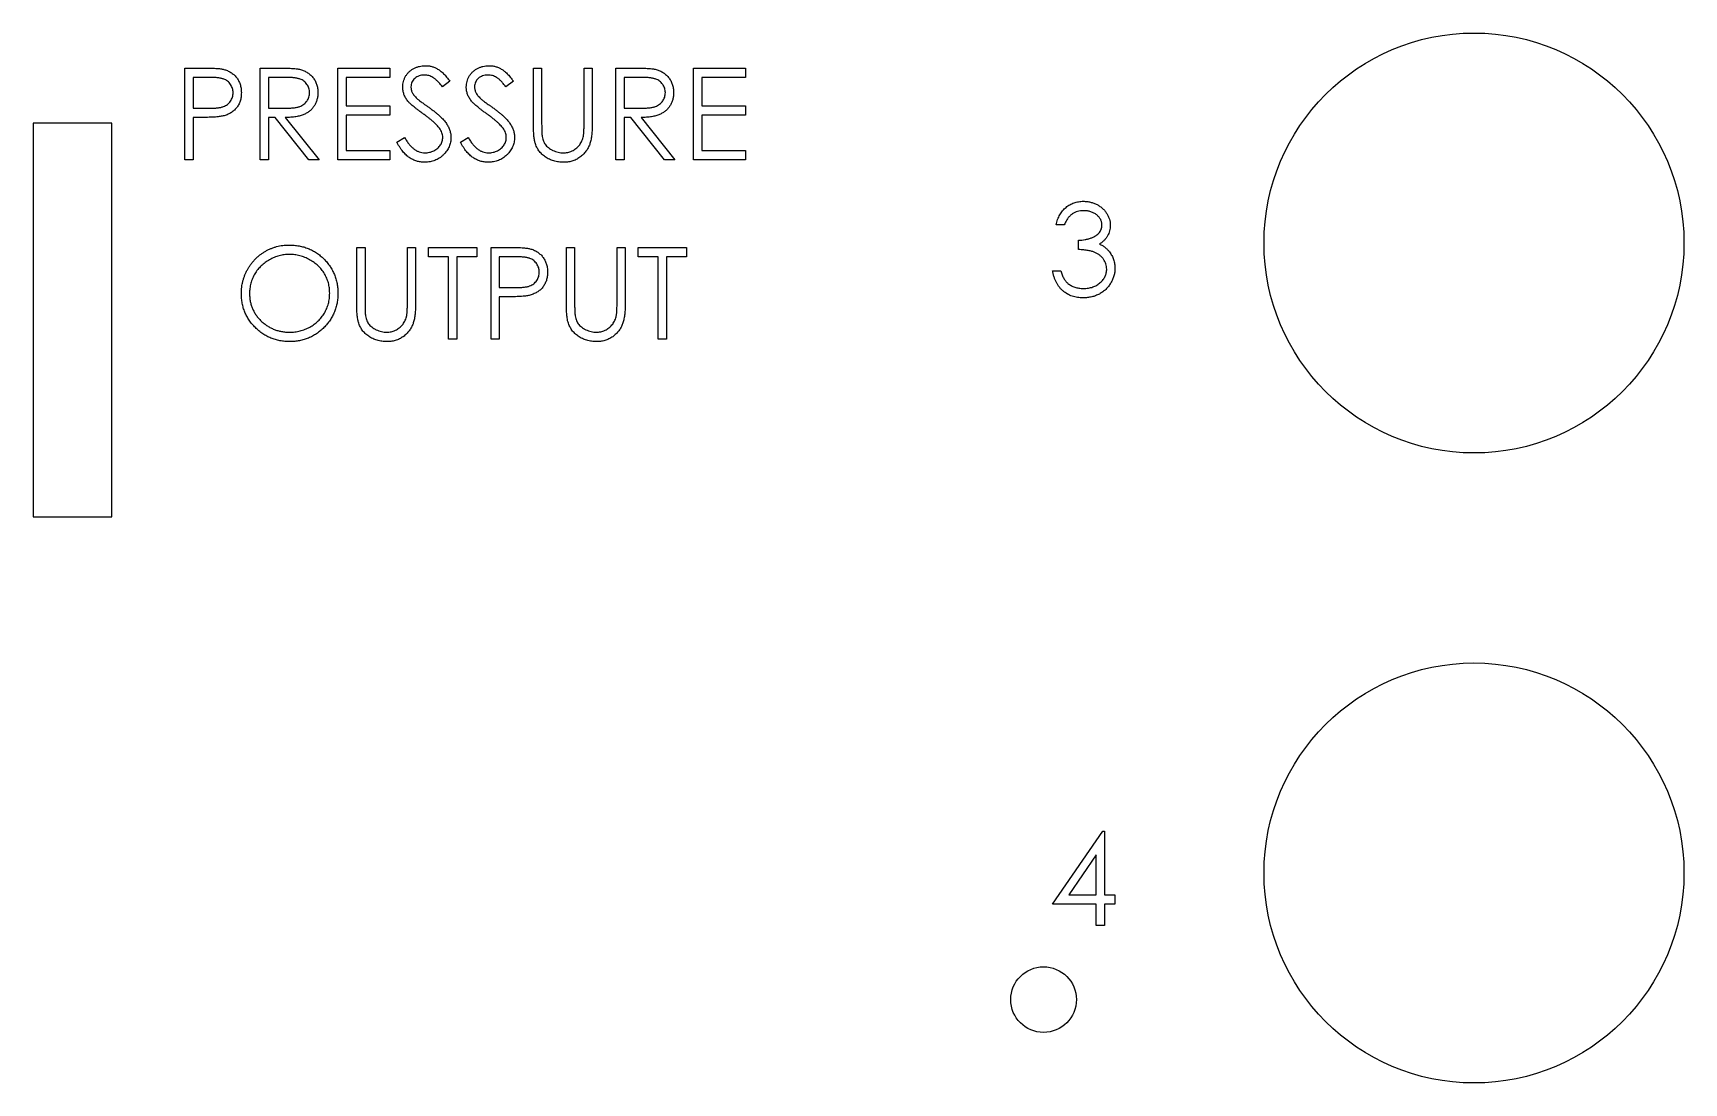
# Model space of a CAD drawing. Header units: millimetres. Extents: x 0 to 1497, y 0 to 497.
# Drawn here: x 480.5 to 543.4, y 309.3 to 349.3 of the extents above; entities that cross this region are included whole.
import ezdxf

# ---------------------------------------------------------------- set-up
doc = ezdxf.new("R2010")
doc.units = ezdxf.units.MM

msp = doc.modelspace()

# ---------------------------------------------------------------- linework, layer by layer
at = {"color": 7, "linetype": 'Continuous', "lineweight": 25}
for p, q in [((486.3, 347.953), (486.987, 347.953)), ((486.3, 344.453), (486.3, 347.953)), ((489.172, 347.953), (489.872, 347.953)), ((489.172, 344.453), (489.172, 347.953)), ((492.134, 344.453), (492.134, 347.953)), ((492.134, 347.953), (494.108, 347.953)), ((494.108, 347.953), (494.108, 347.594)), ((499.582, 347.953), (499.896, 347.953)), ((499.582, 345.84), (499.582, 347.953)), ((499.896, 347.953), (499.896, 345.856)), ((501.512, 345.856), (501.512, 347.953)), ((501.512, 347.953), (501.826, 347.953)), ((501.826, 347.953), (501.826, 345.84)), ((502.723, 347.953), (503.424, 347.953)), ((502.723, 344.453), (502.723, 347.953)), ((505.685, 344.453), (505.685, 347.953)), ((505.685, 347.953), (507.659, 347.953)), ((507.659, 347.953), (507.659, 347.594)), ((487.254, 347.594), (486.614, 347.594)), ((486.614, 347.594), (486.614, 346.428)), ((490.142, 347.594), (489.486, 347.594)), ((489.486, 347.594), (489.486, 346.428)), ((494.108, 347.594), (492.448, 347.594)), ((492.448, 347.594), (492.448, 346.517)), ((496.396, 347.451), (496.112, 347.235)), ((498.82, 347.451), (498.536, 347.235)), ((503.694, 347.594), (503.037, 347.594)), ((503.037, 347.594), (503.037, 346.428)), ((505.999, 347.594), (505.999, 346.517)), ((507.659, 347.594), (505.999, 347.594)), ((486.614, 346.428), (487.227, 346.42)), ((486.865, 346.069), (486.614, 346.069)), ((486.614, 346.069), (486.614, 344.453)), ((489.486, 346.428), (490.127, 346.423)), ((489.741, 346.069), (489.486, 346.069)), ((489.486, 346.069), (489.486, 344.453)), ((491.027, 344.453), (489.741, 346.069)), ((490.13, 346.069), (491.416, 344.453)), ((492.448, 346.517), (494.108, 346.517)), ((494.108, 346.159), (492.448, 346.159)), ((492.448, 346.159), (492.448, 344.812)), ((494.108, 346.517), (494.108, 346.159)), ((503.037, 346.428), (503.678, 346.423)), ((503.293, 346.069), (503.037, 346.069)), ((503.037, 346.069), (503.037, 344.453)), ((504.579, 344.453), (503.293, 346.069)), ((503.681, 346.069), (504.967, 344.453)), ((505.999, 346.517), (507.659, 346.517)), ((507.659, 346.159), (505.999, 346.159)), ((505.999, 346.159), (505.999, 344.812)), ((507.659, 346.517), (507.659, 346.159)), ((480.517, 345.857), (480.517, 330.857)), ((483.517, 345.857), (480.517, 345.857)), ((483.517, 330.857), (483.517, 345.857)), ((492.448, 344.812), (494.108, 344.812)), ((494.108, 344.812), (494.108, 344.453)), ((494.377, 345.129), (494.673, 345.306)), ((496.8, 345.129), (497.096, 345.306)), ((505.999, 344.812), (507.659, 344.812)), ((507.659, 344.812), (507.659, 344.453)), ((486.614, 344.453), (486.3, 344.453)), ((489.486, 344.453), (489.172, 344.453)), ((491.416, 344.453), (491.027, 344.453)), ((494.108, 344.453), (492.134, 344.453)), ((503.037, 344.453), (502.723, 344.453)), ((504.967, 344.453), (504.579, 344.453)), ((507.659, 344.453), (505.685, 344.453)), ((519.808, 341.979), (519.494, 341.979)), ((492.852, 341.12), (493.166, 341.12)), ((492.852, 339.006), (492.852, 341.12)), ((493.166, 341.12), (493.166, 339.023)), ((494.781, 339.023), (494.781, 341.12)), ((494.781, 341.12), (495.095, 341.12)), ((495.095, 341.12), (495.095, 339.006)), ((495.589, 341.12), (497.428, 341.12)), ((495.589, 340.761), (495.589, 341.12)), ((497.428, 341.12), (497.428, 340.761)), ((497.967, 341.12), (498.653, 341.12)), ((497.967, 337.62), (497.967, 341.12)), ((500.839, 341.12), (501.153, 341.12)), ((500.839, 339.006), (500.839, 341.12)), ((501.153, 341.12), (501.153, 339.023)), ((502.768, 339.023), (502.768, 341.12)), ((502.768, 341.12), (503.082, 341.12)), ((503.082, 341.12), (503.082, 339.006)), ((503.576, 340.761), (503.576, 341.12)), ((503.576, 341.12), (505.416, 341.12)), ((505.416, 341.12), (505.416, 340.761)), ((520.347, 341.037), (520.347, 341.396)), ((496.352, 340.761), (495.589, 340.761)), ((496.352, 337.62), (496.352, 340.761)), ((497.428, 340.761), (496.666, 340.761)), ((496.666, 340.761), (496.666, 337.62)), ((498.921, 340.761), (498.281, 340.761)), ((498.281, 340.761), (498.281, 339.594)), ((504.339, 340.761), (503.576, 340.761)), ((504.339, 337.62), (504.339, 340.761)), ((505.416, 340.761), (504.653, 340.761)), ((504.653, 340.761), (504.653, 337.62)), ((519.36, 340.229), (519.674, 340.229)), ((498.281, 339.594), (498.894, 339.587)), ((498.531, 339.235), (498.281, 339.235)), ((498.281, 339.235), (498.281, 337.62)), ((496.666, 337.62), (496.352, 337.62)), ((498.281, 337.62), (497.967, 337.62)), ((504.653, 337.62), (504.339, 337.62)), ((480.517, 330.857), (483.517, 330.857)), ((519.36, 316.094), (521.27, 318.876)), ((521.27, 318.876), (521.334, 318.876)), ((521.334, 318.876), (521.334, 316.453)), ((521.02, 317.973), (519.977, 316.453)), ((521.02, 316.453), (521.02, 317.973)), ((519.977, 316.453), (521.02, 316.453)), ((521.334, 316.453), (521.738, 316.453)), ((521.738, 316.453), (521.738, 316.094)), ((521.02, 316.094), (519.36, 316.094)), ((521.02, 315.287), (521.02, 316.094)), ((521.738, 316.094), (521.334, 316.094)), ((521.334, 316.094), (521.334, 315.287)), ((521.334, 315.287), (521.02, 315.287))]:
    msp.add_line(p, q, dxfattribs=at)
for centre, radius in [((535.417, 341.287), 8), ((535.417, 317.287), 8), ((519.017, 312.462), 1.25)]:
    msp.add_circle(centre, radius, dxfattribs=at)
for points, knots in [([(486.987, 347.953), (487.034, 347.953), (487.124, 347.953), (487.254, 347.95), (487.372, 347.946), (487.478, 347.941), (487.571, 347.934), (487.653, 347.925), (487.723, 347.915), (487.765, 347.905), (487.784, 347.901)], [0, 0, 0, 0, 0.176956, 0.339055, 0.486318, 0.618781, 0.735619, 0.838742, 0.926457, 1, 1, 1, 1]), ([(487.784, 347.901), (487.808, 347.894), (487.856, 347.881), (487.925, 347.855), (487.99, 347.824), (488.053, 347.788), (488.111, 347.747), (488.167, 347.702), (488.219, 347.651), (488.267, 347.596), (488.311, 347.536), (488.349, 347.473), (488.381, 347.405), (488.409, 347.335), (488.428, 347.26), (488.443, 347.181), (488.453, 347.099), (488.454, 347.043), (488.454, 347.015)], [0, 0, 0, 0, 0.062481, 0.12349, 0.183411, 0.243153, 0.302127, 0.36171, 0.421842, 0.482932, 0.544552, 0.605681, 0.66768, 0.729984, 0.794551, 0.860346, 0.928907, 1, 1, 1, 1]), ([(489.872, 347.953), (489.919, 347.953), (490.009, 347.953), (490.138, 347.951), (490.254, 347.946), (490.359, 347.942), (490.453, 347.935), (490.534, 347.928), (490.604, 347.918), (490.646, 347.91), (490.665, 347.906)], [0, 0, 0, 0, 0.176258, 0.338434, 0.484822, 0.617158, 0.734698, 0.837385, 0.926372, 1, 1, 1, 1]), ([(490.665, 347.906), (490.691, 347.899), (490.742, 347.887), (490.815, 347.86), (490.884, 347.83), (490.95, 347.794), (491.012, 347.752), (491.07, 347.706), (491.125, 347.655), (491.175, 347.598), (491.222, 347.538), (491.262, 347.473), (491.296, 347.405), (491.323, 347.334), (491.345, 347.26), (491.36, 347.182), (491.369, 347.101), (491.37, 347.045), (491.371, 347.017)], [0, 0, 0, 0, 0.064217, 0.127064, 0.188745, 0.249132, 0.309453, 0.369827, 0.43065, 0.492352, 0.554072, 0.61569, 0.676798, 0.738439, 0.801317, 0.865185, 0.931641, 1, 1, 1, 1]), ([(494.602, 347.226), (494.603, 347.263), (494.605, 347.337), (494.627, 347.444), (494.662, 347.546), (494.71, 347.642), (494.772, 347.73), (494.844, 347.811), (494.93, 347.879), (495.024, 347.938), (495.127, 347.984), (495.235, 348.019), (495.348, 348.039), (495.425, 348.042), (495.464, 348.043)], [0, 0, 0, 0, 0.083785, 0.16578, 0.24628, 0.327461, 0.408797, 0.489715, 0.571376, 0.655523, 0.741019, 0.826547, 0.911989, 1, 1, 1, 1]), ([(495.464, 348.043), (495.505, 348.042), (495.587, 348.039), (495.708, 348.014), (495.824, 347.974), (495.917, 347.927), (495.991, 347.881), (496.046, 347.839), (496.103, 347.791), (496.161, 347.736), (496.219, 347.674), (496.278, 347.606), (496.338, 347.531), (496.377, 347.478), (496.396, 347.451)], [0, 0, 0, 0, 0.107233, 0.213252, 0.31883, 0.426794, 0.483646, 0.543604, 0.608308, 0.677127, 0.750686, 0.828713, 0.91219, 1, 1, 1, 1]), ([(497.025, 347.226), (497.026, 347.263), (497.029, 347.337), (497.05, 347.444), (497.085, 347.546), (497.133, 347.642), (497.195, 347.73), (497.267, 347.811), (497.353, 347.879), (497.447, 347.938), (497.55, 347.984), (497.658, 348.019), (497.772, 348.039), (497.848, 348.042), (497.887, 348.043)], [0, 0, 0, 0, 0.083785, 0.16578, 0.24628, 0.327461, 0.408797, 0.489715, 0.571376, 0.655523, 0.741019, 0.826547, 0.911989, 1, 1, 1, 1]), ([(497.887, 348.043), (497.928, 348.042), (498.01, 348.039), (498.131, 348.014), (498.247, 347.974), (498.341, 347.927), (498.414, 347.881), (498.469, 347.839), (498.526, 347.791), (498.584, 347.736), (498.642, 347.674), (498.701, 347.606), (498.761, 347.531), (498.8, 347.478), (498.82, 347.451)], [0, 0, 0, 0, 0.107233, 0.213252, 0.31883, 0.426794, 0.483646, 0.543604, 0.608308, 0.677127, 0.750686, 0.828713, 0.91219, 1, 1, 1, 1]), ([(503.424, 347.953), (503.471, 347.953), (503.56, 347.953), (503.689, 347.951), (503.806, 347.946), (503.911, 347.942), (504.004, 347.935), (504.086, 347.928), (504.155, 347.918), (504.198, 347.91), (504.217, 347.906)], [0, 0, 0, 0, 0.176258, 0.338434, 0.484822, 0.617158, 0.734698, 0.837385, 0.926372, 1, 1, 1, 1]), ([(504.217, 347.906), (504.242, 347.899), (504.293, 347.887), (504.366, 347.86), (504.435, 347.83), (504.501, 347.794), (504.563, 347.752), (504.621, 347.706), (504.676, 347.655), (504.726, 347.598), (504.773, 347.538), (504.813, 347.473), (504.847, 347.405), (504.874, 347.334), (504.896, 347.26), (504.911, 347.182), (504.921, 347.101), (504.922, 347.045), (504.922, 347.017)], [0, 0, 0, 0, 0.064217, 0.127064, 0.188745, 0.249132, 0.309453, 0.369827, 0.43065, 0.492352, 0.554072, 0.61569, 0.676798, 0.738439, 0.801317, 0.865185, 0.931641, 1, 1, 1, 1]), ([(488.14, 347.013), (488.139, 347.041), (488.136, 347.097), (488.118, 347.179), (488.086, 347.257), (488.043, 347.33), (487.99, 347.397), (487.929, 347.454), (487.859, 347.5), (487.794, 347.53), (487.737, 347.548), (487.687, 347.561), (487.63, 347.571), (487.567, 347.58), (487.498, 347.587), (487.423, 347.591), (487.341, 347.594), (487.284, 347.594), (487.254, 347.594)], [0, 0, 0, 0, 0.070044, 0.139238, 0.208197, 0.279173, 0.349987, 0.418354, 0.48761, 0.557411, 0.59533, 0.637964, 0.685913, 0.738185, 0.796103, 0.858517, 0.926658, 1, 1, 1, 1]), ([(491.057, 347.018), (491.055, 347.046), (491.053, 347.102), (491.034, 347.184), (491.001, 347.261), (490.956, 347.333), (490.902, 347.398), (490.839, 347.454), (490.768, 347.501), (490.702, 347.53), (490.643, 347.548), (490.591, 347.561), (490.533, 347.571), (490.468, 347.58), (490.396, 347.587), (490.318, 347.591), (490.232, 347.594), (490.173, 347.594), (490.142, 347.594)], [0, 0, 0, 0, 0.068814, 0.136365, 0.204019, 0.273064, 0.342913, 0.410965, 0.479169, 0.549308, 0.587652, 0.630647, 0.678879, 0.731934, 0.791111, 0.855283, 0.925086, 1, 1, 1, 1]), ([(494.797, 346.693), (494.782, 346.714), (494.751, 346.755), (494.711, 346.818), (494.677, 346.883), (494.65, 346.949), (494.628, 347.016), (494.613, 347.085), (494.603, 347.155), (494.602, 347.203), (494.602, 347.226)], [0, 0, 0, 0, 0.133507, 0.262559, 0.388264, 0.512667, 0.633722, 0.755394, 0.877553, 1, 1, 1, 1]), ([(495.429, 347.684), (495.393, 347.683), (495.323, 347.681), (495.224, 347.655), (495.135, 347.615), (495.058, 347.559), (494.995, 347.492), (494.949, 347.415), (494.921, 347.33), (494.917, 347.271), (494.916, 347.241)], [0, 0, 0, 0, 0.143073, 0.275903, 0.402371, 0.528414, 0.650356, 0.765895, 0.880774, 1, 1, 1, 1]), ([(494.916, 347.241), (494.916, 347.222), (494.917, 347.185), (494.928, 347.129), (494.942, 347.074), (494.964, 347.019), (494.995, 346.964), (495.036, 346.907), (495.087, 346.848), (495.126, 346.809), (495.146, 346.789)], [0, 0, 0, 0, 0.107285, 0.214746, 0.322939, 0.434116, 0.553412, 0.686073, 0.834256, 1, 1, 1, 1]), ([(496.112, 347.235), (496.095, 347.258), (496.062, 347.3), (496.012, 347.36), (495.965, 347.414), (495.918, 347.461), (495.875, 347.504), (495.833, 347.541), (495.793, 347.571), (495.742, 347.604), (495.678, 347.637), (495.598, 347.664), (495.515, 347.681), (495.458, 347.683), (495.429, 347.684)], [0, 0, 0, 0, 0.0984694, 0.1896291, 0.2741841, 0.3521832, 0.4231989, 0.4885509, 0.5484733, 0.6014402, 0.7011981, 0.7995918, 0.8985451, 1, 1, 1, 1]), ([(497.22, 346.693), (497.205, 346.714), (497.174, 346.755), (497.134, 346.818), (497.1, 346.883), (497.073, 346.949), (497.051, 347.016), (497.036, 347.085), (497.026, 347.155), (497.025, 347.203), (497.025, 347.226)], [0, 0, 0, 0, 0.133507, 0.262559, 0.388264, 0.512667, 0.633722, 0.755394, 0.877553, 1, 1, 1, 1]), ([(497.852, 347.684), (497.816, 347.683), (497.746, 347.681), (497.647, 347.655), (497.558, 347.615), (497.481, 347.559), (497.418, 347.492), (497.372, 347.415), (497.344, 347.33), (497.34, 347.271), (497.339, 347.241)], [0, 0, 0, 0, 0.143073, 0.275903, 0.402371, 0.528414, 0.650356, 0.765895, 0.880774, 1, 1, 1, 1]), ([(497.339, 347.241), (497.339, 347.222), (497.34, 347.185), (497.351, 347.129), (497.365, 347.074), (497.387, 347.019), (497.418, 346.964), (497.459, 346.907), (497.51, 346.848), (497.549, 346.809), (497.569, 346.789)], [0, 0, 0, 0, 0.107285, 0.214746, 0.322939, 0.434116, 0.553412, 0.686073, 0.834256, 1, 1, 1, 1]), ([(498.536, 347.235), (498.518, 347.258), (498.485, 347.3), (498.435, 347.36), (498.388, 347.414), (498.341, 347.461), (498.298, 347.504), (498.256, 347.541), (498.216, 347.571), (498.165, 347.604), (498.101, 347.637), (498.021, 347.664), (497.938, 347.681), (497.881, 347.683), (497.852, 347.684)], [0, 0, 0, 0, 0.0984694, 0.1896291, 0.2741841, 0.3521832, 0.4231989, 0.4885509, 0.5484733, 0.6014402, 0.7011981, 0.7995918, 0.8985451, 1, 1, 1, 1]), ([(504.608, 347.018), (504.607, 347.046), (504.604, 347.102), (504.585, 347.184), (504.552, 347.261), (504.508, 347.333), (504.454, 347.398), (504.39, 347.454), (504.319, 347.501), (504.253, 347.53), (504.194, 347.548), (504.143, 347.561), (504.084, 347.571), (504.019, 347.58), (503.948, 347.587), (503.869, 347.591), (503.783, 347.594), (503.724, 347.594), (503.694, 347.594)], [0, 0, 0, 0, 0.068814, 0.136365, 0.204019, 0.273064, 0.342913, 0.410965, 0.479169, 0.549308, 0.587652, 0.630647, 0.678879, 0.731934, 0.791111, 0.855283, 0.925086, 1, 1, 1, 1]), ([(487.227, 346.42), (487.257, 346.42), (487.315, 346.42), (487.398, 346.424), (487.476, 346.429), (487.547, 346.435), (487.612, 346.445), (487.671, 346.454), (487.723, 346.468), (487.784, 346.487), (487.852, 346.519), (487.926, 346.565), (487.989, 346.624), (488.043, 346.691), (488.086, 346.765), (488.118, 346.844), (488.136, 346.927), (488.139, 346.984), (488.14, 347.013)], [0, 0, 0, 0, 0.072538, 0.140034, 0.202496, 0.260575, 0.313228, 0.361583, 0.404878, 0.444127, 0.5164, 0.586507, 0.655085, 0.724384, 0.793974, 0.861638, 0.930111, 1, 1, 1, 1]), ([(488.454, 347.015), (488.454, 346.986), (488.453, 346.93), (488.443, 346.847), (488.43, 346.768), (488.409, 346.694), (488.382, 346.623), (488.351, 346.555), (488.313, 346.492), (488.269, 346.433), (488.221, 346.379), (488.167, 346.328), (488.11, 346.282), (488.048, 346.241), (487.981, 346.206), (487.91, 346.174), (487.834, 346.147), (487.782, 346.133), (487.756, 346.126)], [0, 0, 0, 0, 0.070119, 0.137192, 0.202016, 0.264631, 0.326117, 0.38601, 0.445812, 0.505298, 0.564633, 0.624283, 0.683902, 0.743953, 0.805388, 0.868388, 0.933084, 1, 1, 1, 1]), ([(490.127, 346.423), (490.157, 346.423), (490.215, 346.423), (490.299, 346.427), (490.377, 346.431), (490.449, 346.438), (490.515, 346.447), (490.575, 346.458), (490.629, 346.472), (490.692, 346.492), (490.762, 346.524), (490.838, 346.57), (490.903, 346.629), (490.958, 346.696), (491.002, 346.769), (491.033, 346.849), (491.053, 346.932), (491.056, 346.989), (491.057, 347.018)], [0, 0, 0, 0, 0.071668, 0.138913, 0.201185, 0.259124, 0.312255, 0.360682, 0.405086, 0.445102, 0.518778, 0.589462, 0.658462, 0.727283, 0.796322, 0.863175, 0.930949, 1, 1, 1, 1]), ([(491.371, 347.017), (491.369, 346.971), (491.366, 346.88), (491.34, 346.748), (491.296, 346.625), (491.236, 346.51), (491.159, 346.407), (491.066, 346.317), (490.959, 346.241), (490.858, 346.189), (490.769, 346.155), (490.696, 346.132), (490.617, 346.113), (490.531, 346.097), (490.439, 346.085), (490.342, 346.076), (490.238, 346.07), (490.166, 346.069), (490.13, 346.069)], [0, 0, 0, 0, 0.07878, 0.153721, 0.226714, 0.299191, 0.37119, 0.443006, 0.516689, 0.593217, 0.633873, 0.676989, 0.7229, 0.771959, 0.824211, 0.879379, 0.937948, 1, 1, 1, 1]), ([(495.371, 346.217), (495.334, 346.244), (495.263, 346.294), (495.165, 346.368), (495.077, 346.436), (495, 346.499), (494.933, 346.555), (494.877, 346.605), (494.833, 346.651), (494.808, 346.68), (494.797, 346.693)], [0, 0, 0, 0, 0.1815353, 0.3470817, 0.4955678, 0.6283573, 0.7455197, 0.8458308, 0.9307818, 1, 1, 1, 1]), ([(495.146, 346.789), (495.154, 346.782), (495.172, 346.766), (495.205, 346.739), (495.249, 346.706), (495.303, 346.666), (495.367, 346.619), (495.441, 346.566), (495.525, 346.505), (495.585, 346.463), (495.617, 346.44)], [0, 0, 0, 0, 0.052594, 0.124952, 0.218094, 0.333502, 0.468789, 0.624938, 0.801683, 1, 1, 1, 1]), ([(497.794, 346.217), (497.757, 346.244), (497.687, 346.294), (497.588, 346.368), (497.5, 346.436), (497.423, 346.499), (497.356, 346.555), (497.3, 346.605), (497.256, 346.651), (497.231, 346.68), (497.22, 346.693)], [0, 0, 0, 0, 0.1815353, 0.3470817, 0.4955678, 0.6283573, 0.7455197, 0.8458308, 0.9307818, 1, 1, 1, 1]), ([(497.569, 346.789), (497.577, 346.782), (497.595, 346.766), (497.629, 346.739), (497.672, 346.706), (497.726, 346.666), (497.79, 346.619), (497.864, 346.566), (497.949, 346.505), (498.008, 346.463), (498.04, 346.44)], [0, 0, 0, 0, 0.052594, 0.124952, 0.218094, 0.333502, 0.468789, 0.624938, 0.801683, 1, 1, 1, 1]), ([(503.678, 346.423), (503.708, 346.423), (503.766, 346.423), (503.85, 346.427), (503.928, 346.431), (504, 346.438), (504.066, 346.447), (504.126, 346.458), (504.18, 346.472), (504.243, 346.492), (504.313, 346.524), (504.39, 346.57), (504.455, 346.629), (504.509, 346.696), (504.554, 346.769), (504.585, 346.849), (504.604, 346.932), (504.607, 346.989), (504.608, 347.018)], [0, 0, 0, 0, 0.071668, 0.138913, 0.201185, 0.259124, 0.312255, 0.360682, 0.405086, 0.445102, 0.518778, 0.589462, 0.658462, 0.727283, 0.796322, 0.863175, 0.930949, 1, 1, 1, 1]), ([(504.922, 347.017), (504.921, 346.971), (504.918, 346.88), (504.891, 346.748), (504.847, 346.625), (504.787, 346.51), (504.71, 346.407), (504.618, 346.317), (504.51, 346.241), (504.409, 346.189), (504.321, 346.155), (504.248, 346.132), (504.168, 346.113), (504.082, 346.097), (503.991, 346.085), (503.893, 346.076), (503.789, 346.07), (503.718, 346.069), (503.681, 346.069)], [0, 0, 0, 0, 0.07878, 0.153721, 0.226714, 0.299191, 0.37119, 0.443006, 0.516689, 0.593217, 0.633873, 0.676989, 0.7229, 0.771959, 0.824211, 0.879379, 0.937948, 1, 1, 1, 1]), ([(487.756, 346.126), (487.734, 346.122), (487.686, 346.111), (487.607, 346.1), (487.515, 346.09), (487.41, 346.083), (487.292, 346.077), (487.161, 346.072), (487.017, 346.069), (486.917, 346.069), (486.865, 346.069)], [0, 0, 0, 0, 0.075173, 0.164746, 0.268017, 0.385912, 0.517789, 0.663691, 0.824413, 1, 1, 1, 1]), ([(496.002, 345.659), (495.986, 345.679), (495.953, 345.721), (495.897, 345.784), (495.83, 345.849), (495.756, 345.918), (495.672, 345.988), (495.58, 346.063), (495.479, 346.14), (495.407, 346.191), (495.371, 346.217)], [0, 0, 0, 0, 0.090279, 0.18953, 0.299198, 0.418926, 0.548376, 0.688136, 0.839084, 1, 1, 1, 1]), ([(495.617, 346.44), (495.655, 346.413), (495.728, 346.359), (495.833, 346.279), (495.928, 346.2), (496.013, 346.124), (496.09, 346.05), (496.158, 345.979), (496.216, 345.91), (496.28, 345.821), (496.344, 345.712), (496.4, 345.579), (496.434, 345.445), (496.439, 345.355), (496.441, 345.311)], [0, 0, 0, 0, 0.096972, 0.187773, 0.272396, 0.351321, 0.424335, 0.491909, 0.554233, 0.611268, 0.716348, 0.81454, 0.908495, 1, 1, 1, 1]), ([(498.425, 345.659), (498.409, 345.679), (498.376, 345.721), (498.32, 345.784), (498.253, 345.849), (498.179, 345.918), (498.095, 345.988), (498.004, 346.063), (497.902, 346.14), (497.831, 346.191), (497.794, 346.217)], [0, 0, 0, 0, 0.090279, 0.18953, 0.299198, 0.418926, 0.548376, 0.688136, 0.839084, 1, 1, 1, 1]), ([(498.04, 346.44), (498.078, 346.413), (498.151, 346.359), (498.256, 346.279), (498.351, 346.2), (498.436, 346.124), (498.513, 346.05), (498.581, 345.979), (498.639, 345.91), (498.703, 345.821), (498.767, 345.712), (498.823, 345.579), (498.858, 345.445), (498.862, 345.355), (498.864, 345.311)], [0, 0, 0, 0, 0.096972, 0.187773, 0.272396, 0.351321, 0.424335, 0.491909, 0.554233, 0.611268, 0.716348, 0.81454, 0.908495, 1, 1, 1, 1]), ([(496.127, 345.316), (496.126, 345.345), (496.123, 345.404), (496.097, 345.492), (496.058, 345.578), (496.021, 345.632), (496.002, 345.659)], [0, 0, 0, 0, 0.234723, 0.477158, 0.728556, 1, 1, 1, 1]), ([(498.55, 345.316), (498.549, 345.345), (498.546, 345.404), (498.52, 345.492), (498.481, 345.578), (498.444, 345.632), (498.425, 345.659)], [0, 0, 0, 0, 0.234723, 0.477158, 0.728556, 1, 1, 1, 1]), ([(499.645, 345.102), (499.64, 345.121), (499.628, 345.161), (499.616, 345.228), (499.606, 345.305), (499.597, 345.392), (499.591, 345.489), (499.586, 345.597), (499.582, 345.715), (499.582, 345.797), (499.582, 345.84)], [0, 0, 0, 0, 0.07813, 0.169465, 0.274335, 0.39211, 0.523687, 0.668365, 0.827132, 1, 1, 1, 1]), ([(499.896, 345.856), (499.896, 345.827), (499.896, 345.77), (499.897, 345.69), (499.899, 345.619), (499.9, 345.556), (499.902, 345.502), (499.904, 345.457), (499.906, 345.421), (499.909, 345.4), (499.91, 345.391)], [0, 0, 0, 0, 0.1910786, 0.3626046, 0.5160988, 0.650038, 0.7659767, 0.862374, 0.9408421, 1, 1, 1, 1]), ([(499.91, 345.391), (499.916, 345.358), (499.926, 345.294), (499.951, 345.203), (499.987, 345.121), (500.03, 345.046), (500.086, 344.979), (500.153, 344.917), (500.234, 344.863), (500.324, 344.814), (500.421, 344.774), (500.521, 344.744), (500.621, 344.726), (500.688, 344.724), (500.721, 344.723)], [0, 0, 0, 0, 0.086315, 0.167766, 0.244433, 0.318135, 0.391884, 0.470068, 0.553904, 0.644339, 0.736875, 0.826168, 0.913679, 1, 1, 1, 1]), ([(501.826, 345.84), (501.826, 345.801), (501.825, 345.727), (501.821, 345.618), (501.814, 345.515), (501.804, 345.417), (501.791, 345.325), (501.777, 345.238), (501.759, 345.157), (501.738, 345.082), (501.714, 345.009), (501.682, 344.941), (501.647, 344.874), (501.605, 344.81), (501.557, 344.748), (501.504, 344.688), (501.446, 344.631), (501.383, 344.577), (501.315, 344.527), (501.243, 344.483), (501.167, 344.446), (501.088, 344.416), (501.006, 344.393), (500.92, 344.376), (500.83, 344.366), (500.769, 344.364), (500.738, 344.364)], [0, 0, 0, 0, 0.054858, 0.1070588, 0.1569784, 0.2039923, 0.2484915, 0.2904833, 0.330489, 0.3678859, 0.4038581, 0.4400093, 0.476295, 0.5127923, 0.5504848, 0.5883811, 0.6276453, 0.6679795, 0.7084328, 0.7486023, 0.7890878, 0.8294612, 0.870371, 0.9122142, 0.9555466, 1, 1, 1, 1]), ([(501.476, 345.313), (501.479, 345.325), (501.486, 345.353), (501.492, 345.399), (501.498, 345.454), (501.503, 345.518), (501.507, 345.59), (501.51, 345.671), (501.511, 345.761), (501.512, 345.824), (501.512, 345.856)], [0, 0, 0, 0, 0.069835, 0.155621, 0.257802, 0.373811, 0.506402, 0.655564, 0.820079, 1, 1, 1, 1]), ([(495.441, 344.364), (495.415, 344.364), (495.363, 344.365), (495.285, 344.374), (495.209, 344.387), (495.135, 344.407), (495.063, 344.432), (494.993, 344.462), (494.925, 344.498), (494.858, 344.539), (494.793, 344.587), (494.73, 344.643), (494.667, 344.705), (494.606, 344.776), (494.546, 344.853), (494.489, 344.938), (494.431, 345.03), (494.396, 345.095), (494.377, 345.129)], [0, 0, 0, 0, 0.0572083, 0.1136961, 0.1691779, 0.2241592, 0.2787199, 0.3337942, 0.3892415, 0.4458221, 0.5037043, 0.5642939, 0.6279754, 0.6950383, 0.7653727, 0.8396114, 0.9175378, 1, 1, 1, 1]), ([(494.673, 345.306), (494.701, 345.26), (494.753, 345.172), (494.841, 345.052), (494.932, 344.951), (495.027, 344.868), (495.126, 344.803), (495.228, 344.757), (495.334, 344.728), (495.406, 344.724), (495.441, 344.723)], [0, 0, 0, 0, 0.159004, 0.304646, 0.438547, 0.562322, 0.677433, 0.786897, 0.893611, 1, 1, 1, 1]), ([(495.441, 344.723), (495.472, 344.723), (495.533, 344.725), (495.623, 344.741), (495.71, 344.766), (495.792, 344.802), (495.869, 344.846), (495.937, 344.898), (495.995, 344.957), (496.043, 345.022), (496.08, 345.092), (496.108, 345.164), (496.124, 345.24), (496.126, 345.29), (496.127, 345.316)], [0, 0, 0, 0, 0.091264, 0.18093, 0.270088, 0.360156, 0.448343, 0.532666, 0.613834, 0.693982, 0.772716, 0.849335, 0.923967, 1, 1, 1, 1]), ([(496.441, 345.311), (496.441, 345.279), (496.439, 345.217), (496.424, 345.126), (496.402, 345.037), (496.369, 344.953), (496.329, 344.87), (496.278, 344.791), (496.219, 344.716), (496.151, 344.644), (496.076, 344.579), (495.997, 344.521), (495.914, 344.472), (495.827, 344.433), (495.737, 344.402), (495.642, 344.38), (495.543, 344.366), (495.476, 344.364), (495.441, 344.364)], [0, 0, 0, 0, 0.061484, 0.121775, 0.18092, 0.240256, 0.300114, 0.361146, 0.423501, 0.488669, 0.553954, 0.617581, 0.680238, 0.742187, 0.804663, 0.868259, 0.93302, 1, 1, 1, 1]), ([(497.865, 344.364), (497.838, 344.364), (497.786, 344.365), (497.708, 344.374), (497.632, 344.387), (497.558, 344.407), (497.486, 344.432), (497.416, 344.462), (497.348, 344.498), (497.281, 344.539), (497.216, 344.587), (497.153, 344.643), (497.09, 344.705), (497.029, 344.776), (496.969, 344.853), (496.912, 344.938), (496.855, 345.03), (496.819, 345.095), (496.8, 345.129)], [0, 0, 0, 0, 0.0572083, 0.1136961, 0.1691779, 0.2241592, 0.2787199, 0.3337942, 0.3892415, 0.4458221, 0.5037043, 0.5642939, 0.6279754, 0.6950383, 0.7653727, 0.8396114, 0.9175378, 1, 1, 1, 1]), ([(497.096, 345.306), (497.124, 345.26), (497.176, 345.172), (497.264, 345.052), (497.355, 344.951), (497.45, 344.868), (497.549, 344.803), (497.651, 344.757), (497.757, 344.728), (497.829, 344.724), (497.865, 344.723)], [0, 0, 0, 0, 0.159004, 0.304646, 0.438547, 0.562322, 0.677433, 0.786897, 0.893611, 1, 1, 1, 1]), ([(497.865, 344.723), (497.895, 344.723), (497.956, 344.725), (498.046, 344.741), (498.133, 344.766), (498.215, 344.802), (498.292, 344.846), (498.36, 344.898), (498.418, 344.957), (498.466, 345.022), (498.503, 345.092), (498.531, 345.164), (498.547, 345.24), (498.549, 345.29), (498.55, 345.316)], [0, 0, 0, 0, 0.091264, 0.18093, 0.270088, 0.360156, 0.448343, 0.532666, 0.613834, 0.693982, 0.772716, 0.849335, 0.923967, 1, 1, 1, 1]), ([(498.864, 345.311), (498.864, 345.279), (498.862, 345.217), (498.847, 345.126), (498.826, 345.037), (498.792, 344.953), (498.752, 344.87), (498.701, 344.791), (498.642, 344.716), (498.574, 344.644), (498.499, 344.579), (498.421, 344.521), (498.337, 344.472), (498.251, 344.433), (498.16, 344.402), (498.065, 344.38), (497.966, 344.366), (497.899, 344.364), (497.865, 344.364)], [0, 0, 0, 0, 0.061484, 0.121775, 0.18092, 0.240256, 0.300114, 0.361146, 0.423501, 0.488669, 0.553954, 0.617581, 0.680238, 0.742187, 0.804663, 0.868259, 0.93302, 1, 1, 1, 1]), ([(500.738, 344.364), (500.705, 344.364), (500.639, 344.366), (500.541, 344.375), (500.448, 344.391), (500.358, 344.413), (500.272, 344.442), (500.189, 344.476), (500.111, 344.518), (500.035, 344.564), (499.966, 344.617), (499.902, 344.674), (499.843, 344.735), (499.791, 344.8), (499.745, 344.87), (499.705, 344.943), (499.671, 345.021), (499.654, 345.075), (499.645, 345.102)], [0, 0, 0, 0, 0.071175, 0.139644, 0.206317, 0.271373, 0.335418, 0.398076, 0.460608, 0.52297, 0.584716, 0.644895, 0.704291, 0.762998, 0.821087, 0.880104, 0.939388, 1, 1, 1, 1]), ([(500.721, 344.723), (500.749, 344.724), (500.806, 344.726), (500.891, 344.739), (500.973, 344.763), (501.054, 344.794), (501.13, 344.835), (501.2, 344.882), (501.263, 344.937), (501.321, 344.998), (501.371, 345.067), (501.414, 345.142), (501.449, 345.225), (501.467, 345.283), (501.476, 345.313)], [0, 0, 0, 0, 0.082891, 0.165303, 0.247762, 0.331528, 0.41528, 0.496366, 0.577151, 0.657783, 0.739322, 0.823793, 0.909476, 1, 1, 1, 1]), ([(519.494, 341.979), (519.503, 342.014), (519.519, 342.083), (519.554, 342.182), (519.592, 342.275), (519.637, 342.361), (519.687, 342.442), (519.743, 342.515), (519.805, 342.584), (519.873, 342.644), (519.944, 342.699), (520.019, 342.746), (520.097, 342.787), (520.179, 342.82), (520.264, 342.845), (520.352, 342.863), (520.443, 342.875), (520.505, 342.876), (520.536, 342.876)], [0, 0, 0, 0, 0.072625, 0.141977, 0.208985, 0.273957, 0.336889, 0.398745, 0.460116, 0.520825, 0.580994, 0.640152, 0.698622, 0.757271, 0.816427, 0.876254, 0.937165, 1, 1, 1, 1]), ([(520.536, 342.876), (520.582, 342.875), (520.672, 342.872), (520.805, 342.847), (520.933, 342.808), (521.055, 342.754), (521.168, 342.686), (521.269, 342.606), (521.356, 342.515), (521.428, 342.414), (521.486, 342.307), (521.528, 342.196), (521.553, 342.082), (521.557, 342.006), (521.558, 341.967)], [0, 0, 0, 0, 0.090254, 0.17854, 0.266093, 0.354631, 0.441886, 0.525747, 0.608114, 0.690197, 0.770821, 0.848326, 0.924012, 1, 1, 1, 1]), ([(520.54, 342.517), (520.5, 342.516), (520.423, 342.513), (520.31, 342.49), (520.206, 342.452), (520.126, 342.406), (520.067, 342.362), (520.025, 342.322), (519.984, 342.279), (519.946, 342.229), (519.908, 342.174), (519.873, 342.114), (519.839, 342.049), (519.819, 342.003), (519.808, 341.979)], [0, 0, 0, 0, 0.122712, 0.239685, 0.351816, 0.463766, 0.520818, 0.579448, 0.640604, 0.705298, 0.773634, 0.844669, 0.920057, 1, 1, 1, 1]), ([(521.244, 341.969), (521.244, 341.987), (521.243, 342.023), (521.232, 342.076), (521.217, 342.128), (521.195, 342.177), (521.167, 342.225), (521.132, 342.271), (521.091, 342.314), (521.044, 342.355), (520.994, 342.394), (520.939, 342.427), (520.88, 342.455), (520.819, 342.478), (520.753, 342.495), (520.685, 342.508), (520.614, 342.516), (520.565, 342.517), (520.54, 342.517)], [0, 0, 0, 0, 0.055275, 0.109966, 0.163247, 0.218076, 0.273301, 0.330909, 0.390995, 0.454176, 0.518862, 0.583311, 0.648517, 0.715031, 0.782502, 0.852323, 0.924928, 1, 1, 1, 1]), ([(520.347, 341.396), (520.39, 341.396), (520.475, 341.398), (520.599, 341.415), (520.717, 341.439), (520.828, 341.476), (520.928, 341.519), (521.016, 341.569), (521.088, 341.624), (521.146, 341.686), (521.19, 341.753), (521.222, 341.822), (521.24, 341.894), (521.243, 341.944), (521.244, 341.969)], [0, 0, 0, 0, 0.110166, 0.215787, 0.318027, 0.417574, 0.51165, 0.596162, 0.672935, 0.74367, 0.810677, 0.874059, 0.936696, 1, 1, 1, 1]), ([(521.558, 341.967), (521.557, 341.93), (521.555, 341.858), (521.535, 341.752), (521.503, 341.652), (521.458, 341.558), (521.4, 341.471), (521.329, 341.389), (521.245, 341.313), (521.182, 341.269), (521.149, 341.247)], [0, 0, 0, 0, 0.1280675, 0.2506083, 0.3706302, 0.4900722, 0.6103748, 0.7343131, 0.8632165, 1, 1, 1, 1]), ([(488.454, 339.355), (488.455, 339.396), (488.456, 339.479), (488.469, 339.602), (488.487, 339.723), (488.514, 339.841), (488.548, 339.957), (488.59, 340.071), (488.64, 340.183), (488.696, 340.291), (488.76, 340.396), (488.829, 340.495), (488.904, 340.589), (488.985, 340.675), (489.07, 340.757), (489.162, 340.833), (489.258, 340.903), (489.361, 340.967), (489.467, 341.024), (489.575, 341.073), (489.686, 341.116), (489.799, 341.15), (489.914, 341.177), (490.031, 341.195), (490.151, 341.208), (490.231, 341.209), (490.271, 341.21)], [0, 0, 0, 0, 0.043209, 0.085873, 0.12812, 0.170152, 0.211918, 0.253753, 0.296006, 0.338443, 0.381015, 0.42282, 0.464089, 0.505126, 0.545975, 0.586985, 0.628339, 0.670084, 0.711992, 0.753039, 0.794049, 0.834886, 0.875498, 0.916547, 0.958004, 1, 1, 1, 1]), ([(490.271, 341.21), (490.336, 341.208), (490.464, 341.205), (490.651, 341.18), (490.829, 341.138), (491.001, 341.081), (491.163, 341.005), (491.318, 340.913), (491.464, 340.805), (491.601, 340.68), (491.725, 340.545), (491.835, 340.4), (491.927, 340.248), (492.003, 340.087), (492.062, 339.919), (492.103, 339.743), (492.129, 339.56), (492.132, 339.435), (492.134, 339.371)], [0, 0, 0, 0, 0.06657, 0.130749, 0.193413, 0.254989, 0.316114, 0.377262, 0.439401, 0.502971, 0.566525, 0.628231, 0.689091, 0.749345, 0.81017, 0.87161, 0.934869, 1, 1, 1, 1]), ([(498.653, 341.12), (498.701, 341.12), (498.791, 341.12), (498.921, 341.117), (499.039, 341.113), (499.144, 341.107), (499.238, 341.101), (499.32, 341.091), (499.389, 341.082), (499.431, 341.072), (499.451, 341.067)], [0, 0, 0, 0, 0.1769558, 0.3390551, 0.4863182, 0.6187809, 0.7356188, 0.8387425, 0.9264571, 1, 1, 1, 1]), ([(499.451, 341.067), (499.475, 341.061), (499.523, 341.048), (499.591, 341.022), (499.657, 340.99), (499.719, 340.955), (499.778, 340.914), (499.833, 340.868), (499.885, 340.818), (499.934, 340.762), (499.978, 340.703), (500.016, 340.639), (500.048, 340.572), (500.075, 340.501), (500.095, 340.426), (500.11, 340.348), (500.119, 340.266), (500.12, 340.21), (500.121, 340.181)], [0, 0, 0, 0, 0.062481, 0.12349, 0.183411, 0.243153, 0.302127, 0.36171, 0.421842, 0.482932, 0.544552, 0.605681, 0.66768, 0.729984, 0.794551, 0.860346, 0.928907, 1, 1, 1, 1]), ([(521.424, 340.296), (521.422, 340.329), (521.419, 340.394), (521.396, 340.49), (521.357, 340.582), (521.304, 340.669), (521.238, 340.75), (521.162, 340.822), (521.074, 340.881), (520.993, 340.923), (520.921, 340.951), (520.86, 340.969), (520.791, 340.985), (520.716, 341), (520.633, 341.012), (520.544, 341.023), (520.448, 341.031), (520.381, 341.035), (520.347, 341.037)], [0, 0, 0, 0, 0.066909, 0.133485, 0.201035, 0.271234, 0.34288, 0.413836, 0.485977, 0.56023, 0.599884, 0.644055, 0.691892, 0.744688, 0.801492, 0.862858, 0.929328, 1, 1, 1, 1]), ([(521.149, 341.247), (521.187, 341.229), (521.26, 341.193), (521.361, 341.124), (521.452, 341.043), (521.503, 340.98), (521.529, 340.948)], [0, 0, 0, 0, 0.25388, 0.503009, 0.750291, 1, 1, 1, 1]), ([(521.529, 340.948), (521.546, 340.925), (521.579, 340.88), (521.62, 340.806), (521.658, 340.732), (521.687, 340.655), (521.709, 340.575), (521.726, 340.494), (521.736, 340.411), (521.737, 340.355), (521.738, 340.326)], [0, 0, 0, 0, 0.128136, 0.254173, 0.378112, 0.501712, 0.623986, 0.747096, 0.872875, 1, 1, 1, 1]), ([(490.287, 340.851), (490.254, 340.85), (490.188, 340.85), (490.089, 340.839), (489.992, 340.824), (489.897, 340.802), (489.802, 340.773), (489.709, 340.739), (489.618, 340.698), (489.528, 340.651), (489.441, 340.6), (489.359, 340.543), (489.282, 340.482), (489.209, 340.416), (489.142, 340.347), (489.078, 340.273), (489.021, 340.194), (488.969, 340.112), (488.922, 340.026), (488.88, 339.938), (488.846, 339.846), (488.818, 339.753), (488.795, 339.657), (488.78, 339.559), (488.769, 339.458), (488.769, 339.39), (488.768, 339.356)], [0, 0, 0, 0, 0.042023, 0.083645, 0.124984, 0.166247, 0.207702, 0.249631, 0.291742, 0.334743, 0.37746, 0.419556, 0.461044, 0.502096, 0.542891, 0.583801, 0.624864, 0.666225, 0.707399, 0.748557, 0.789655, 0.83074, 0.87207, 0.913993, 0.956498, 1, 1, 1, 1]), ([(491.82, 339.372), (491.819, 339.406), (491.818, 339.473), (491.808, 339.573), (491.793, 339.67), (491.771, 339.765), (491.743, 339.857), (491.708, 339.946), (491.667, 340.033), (491.621, 340.118), (491.568, 340.199), (491.511, 340.277), (491.447, 340.349), (491.38, 340.419), (491.307, 340.483), (491.228, 340.543), (491.145, 340.6), (491.057, 340.651), (490.966, 340.698), (490.873, 340.739), (490.779, 340.773), (490.683, 340.802), (490.586, 340.824), (490.487, 340.839), (490.388, 340.85), (490.321, 340.85), (490.287, 340.851)], [0, 0, 0, 0, 0.042915, 0.08513, 0.126473, 0.167453, 0.207976, 0.248249, 0.28875, 0.32967, 0.370537, 0.411129, 0.451819, 0.492406, 0.533486, 0.575263, 0.617441, 0.660672, 0.70394, 0.746868, 0.789079, 0.831104, 0.873238, 0.915166, 0.957381, 1, 1, 1, 1]), ([(499.807, 340.18), (499.805, 340.208), (499.803, 340.264), (499.784, 340.346), (499.753, 340.424), (499.709, 340.497), (499.657, 340.563), (499.595, 340.621), (499.526, 340.667), (499.461, 340.697), (499.403, 340.715), (499.353, 340.728), (499.297, 340.738), (499.234, 340.746), (499.165, 340.753), (499.089, 340.758), (499.007, 340.761), (498.951, 340.761), (498.921, 340.761)], [0, 0, 0, 0, 0.070044, 0.139238, 0.208197, 0.279173, 0.349987, 0.418354, 0.48761, 0.557411, 0.59533, 0.637964, 0.685913, 0.738185, 0.796103, 0.858517, 0.926658, 1, 1, 1, 1]), ([(521.738, 340.326), (521.736, 340.277), (521.732, 340.18), (521.7, 340.035), (521.651, 339.894), (521.58, 339.759), (521.494, 339.633), (521.392, 339.519), (521.275, 339.422), (521.144, 339.341), (521.002, 339.276), (520.851, 339.231), (520.692, 339.202), (520.582, 339.199), (520.527, 339.197)], [0, 0, 0, 0, 0.079648, 0.158922, 0.239619, 0.322609, 0.406035, 0.487602, 0.569685, 0.653036, 0.737436, 0.822478, 0.909748, 1, 1, 1, 1]), ([(520.532, 339.556), (520.565, 339.557), (520.629, 339.558), (520.723, 339.569), (520.812, 339.585), (520.895, 339.61), (520.974, 339.641), (521.047, 339.679), (521.116, 339.725), (521.179, 339.776), (521.236, 339.833), (521.287, 339.892), (521.329, 339.953), (521.364, 340.017), (521.391, 340.083), (521.409, 340.153), (521.422, 340.224), (521.423, 340.272), (521.424, 340.296)], [0, 0, 0, 0, 0.076072, 0.148752, 0.218403, 0.28576, 0.350598, 0.414964, 0.478069, 0.541761, 0.60435, 0.664075, 0.721464, 0.777587, 0.832644, 0.887844, 0.94346, 1, 1, 1, 1]), ([(498.894, 339.587), (498.924, 339.587), (498.982, 339.587), (499.065, 339.591), (499.142, 339.595), (499.213, 339.602), (499.278, 339.612), (499.337, 339.621), (499.389, 339.635), (499.45, 339.654), (499.519, 339.686), (499.593, 339.732), (499.655, 339.791), (499.71, 339.858), (499.753, 339.931), (499.784, 340.011), (499.803, 340.094), (499.805, 340.151), (499.807, 340.18)], [0, 0, 0, 0, 0.0725384, 0.1400338, 0.2024957, 0.2605751, 0.3132283, 0.3615832, 0.4048784, 0.4441274, 0.5163997, 0.5865067, 0.6550854, 0.7243838, 0.7939735, 0.8616377, 0.9301109, 1, 1, 1, 1]), ([(500.121, 340.181), (500.12, 340.152), (500.12, 340.096), (500.11, 340.014), (500.096, 339.935), (500.076, 339.86), (500.049, 339.79), (500.017, 339.722), (499.979, 339.659), (499.936, 339.6), (499.887, 339.545), (499.834, 339.495), (499.776, 339.449), (499.714, 339.408), (499.647, 339.373), (499.576, 339.341), (499.501, 339.314), (499.449, 339.3), (499.422, 339.293)], [0, 0, 0, 0, 0.070119, 0.137192, 0.202016, 0.264631, 0.326117, 0.38601, 0.445812, 0.505298, 0.564633, 0.624283, 0.683902, 0.743953, 0.805388, 0.868388, 0.933084, 1, 1, 1, 1]), ([(520.527, 339.197), (520.489, 339.198), (520.416, 339.2), (520.308, 339.211), (520.204, 339.233), (520.106, 339.261), (520.012, 339.298), (519.923, 339.343), (519.839, 339.396), (519.759, 339.458), (519.685, 339.528), (519.619, 339.605), (519.558, 339.69), (519.505, 339.783), (519.457, 339.884), (519.418, 339.992), (519.384, 340.107), (519.368, 340.188), (519.36, 340.229)], [0, 0, 0, 0, 0.065541, 0.128963, 0.190377, 0.250092, 0.308548, 0.366398, 0.424542, 0.48317, 0.542243, 0.601739, 0.662506, 0.724856, 0.789128, 0.856346, 0.926295, 1, 1, 1, 1]), ([(519.674, 340.229), (519.682, 340.202), (519.698, 340.15), (519.725, 340.074), (519.756, 340.005), (519.789, 339.942), (519.824, 339.883), (519.862, 339.832), (519.903, 339.785), (519.933, 339.758), (519.948, 339.745)], [0, 0, 0, 0, 0.14977, 0.291316, 0.425966, 0.55216, 0.671527, 0.786122, 0.895325, 1, 1, 1, 1]), ([(519.948, 339.745), (519.967, 339.73), (520.006, 339.7), (520.07, 339.661), (520.137, 339.628), (520.209, 339.603), (520.284, 339.581), (520.364, 339.567), (520.447, 339.557), (520.503, 339.556), (520.532, 339.556)], [0, 0, 0, 0, 0.118271, 0.236178, 0.355663, 0.475904, 0.600127, 0.728608, 0.861313, 1, 1, 1, 1]), ([(490.299, 337.53), (490.236, 337.532), (490.111, 337.535), (489.927, 337.561), (489.751, 337.602), (489.583, 337.661), (489.422, 337.736), (489.268, 337.828), (489.123, 337.938), (488.986, 338.062), (488.862, 338.197), (488.753, 338.342), (488.661, 338.494), (488.585, 338.653), (488.526, 338.818), (488.485, 338.991), (488.459, 339.17), (488.456, 339.293), (488.454, 339.355)], [0, 0, 0, 0, 0.065819, 0.129747, 0.192072, 0.253459, 0.31457, 0.37628, 0.439026, 0.503267, 0.567493, 0.629705, 0.691, 0.751452, 0.812004, 0.87315, 0.935635, 1, 1, 1, 1]), ([(488.768, 339.356), (488.769, 339.305), (488.772, 339.206), (488.794, 339.06), (488.828, 338.92), (488.878, 338.787), (488.94, 338.658), (489.017, 338.536), (489.108, 338.421), (489.212, 338.312), (489.325, 338.214), (489.446, 338.127), (489.572, 338.053), (489.704, 337.994), (489.841, 337.946), (489.985, 337.914), (490.134, 337.892), (490.235, 337.89), (490.287, 337.889)], [0, 0, 0, 0, 0.064504, 0.126899, 0.187747, 0.24815, 0.308586, 0.369583, 0.431827, 0.49618, 0.560668, 0.623504, 0.68526, 0.746537, 0.808327, 0.870486, 0.934317, 1, 1, 1, 1]), ([(490.287, 337.889), (490.321, 337.89), (490.39, 337.891), (490.492, 337.9), (490.592, 337.915), (490.691, 337.937), (490.787, 337.965), (490.881, 337.997), (490.973, 338.038), (491.063, 338.083), (491.15, 338.134), (491.232, 338.189), (491.309, 338.25), (491.381, 338.315), (491.449, 338.384), (491.511, 338.457), (491.568, 338.536), (491.621, 338.618), (491.667, 338.704), (491.708, 338.792), (491.743, 338.883), (491.771, 338.977), (491.793, 339.072), (491.808, 339.17), (491.818, 339.27), (491.819, 339.338), (491.82, 339.372)], [0, 0, 0, 0, 0.043633, 0.086538, 0.129177, 0.171436, 0.213416, 0.255266, 0.297369, 0.339941, 0.382347, 0.423953, 0.464871, 0.505572, 0.546003, 0.586568, 0.627065, 0.668271, 0.709549, 0.750428, 0.791096, 0.832027, 0.873136, 0.914611, 0.956956, 1, 1, 1, 1]), ([(492.134, 339.371), (492.132, 339.309), (492.129, 339.184), (492.103, 339.002), (492.062, 338.827), (492.003, 338.659), (491.928, 338.499), (491.835, 338.346), (491.726, 338.2), (491.602, 338.064), (491.467, 337.939), (491.321, 337.83), (491.17, 337.736), (491.009, 337.662), (490.843, 337.602), (490.668, 337.561), (490.486, 337.535), (490.362, 337.532), (490.299, 337.53)], [0, 0, 0, 0, 0.065227, 0.128569, 0.19032, 0.251378, 0.312388, 0.373789, 0.436431, 0.500567, 0.564687, 0.627136, 0.688455, 0.749246, 0.810155, 0.871671, 0.934773, 1, 1, 1, 1]), ([(499.422, 339.293), (499.401, 339.288), (499.352, 339.278), (499.273, 339.267), (499.181, 339.257), (499.076, 339.25), (498.958, 339.243), (498.828, 339.238), (498.684, 339.236), (498.584, 339.236), (498.531, 339.235)], [0, 0, 0, 0, 0.075173, 0.164746, 0.268017, 0.385912, 0.517789, 0.663691, 0.824413, 1, 1, 1, 1]), ([(492.914, 338.269), (492.909, 338.287), (492.898, 338.328), (492.886, 338.395), (492.875, 338.472), (492.866, 338.559), (492.86, 338.656), (492.855, 338.764), (492.852, 338.881), (492.852, 338.963), (492.852, 339.006)], [0, 0, 0, 0, 0.07813, 0.169465, 0.274335, 0.39211, 0.523687, 0.668365, 0.827132, 1, 1, 1, 1]), ([(493.166, 339.023), (493.166, 338.993), (493.166, 338.937), (493.166, 338.857), (493.168, 338.786), (493.169, 338.723), (493.171, 338.669), (493.173, 338.624), (493.175, 338.588), (493.178, 338.567), (493.18, 338.557)], [0, 0, 0, 0, 0.1910786, 0.3626046, 0.5160988, 0.650038, 0.7659767, 0.862374, 0.9408421, 1, 1, 1, 1]), ([(493.18, 338.557), (493.185, 338.525), (493.195, 338.461), (493.221, 338.37), (493.256, 338.288), (493.299, 338.212), (493.355, 338.145), (493.422, 338.084), (493.503, 338.03), (493.593, 337.98), (493.69, 337.941), (493.79, 337.911), (493.89, 337.892), (493.957, 337.89), (493.99, 337.889)], [0, 0, 0, 0, 0.086315, 0.167766, 0.244433, 0.318135, 0.391884, 0.470068, 0.553904, 0.644339, 0.736875, 0.826168, 0.913679, 1, 1, 1, 1]), ([(493.99, 337.889), (494.019, 337.89), (494.076, 337.893), (494.16, 337.906), (494.243, 337.93), (494.323, 337.961), (494.399, 338.001), (494.469, 338.048), (494.532, 338.104), (494.59, 338.165), (494.64, 338.234), (494.683, 338.309), (494.719, 338.392), (494.736, 338.45), (494.745, 338.48)], [0, 0, 0, 0, 0.082891, 0.165303, 0.247762, 0.331528, 0.41528, 0.496366, 0.577151, 0.657783, 0.739322, 0.823793, 0.909476, 1, 1, 1, 1]), ([(495.095, 339.006), (495.095, 338.968), (495.094, 338.894), (495.09, 338.785), (495.083, 338.681), (495.074, 338.584), (495.061, 338.492), (495.046, 338.405), (495.028, 338.324), (495.007, 338.248), (494.983, 338.176), (494.951, 338.108), (494.916, 338.041), (494.874, 337.976), (494.827, 337.914), (494.773, 337.855), (494.715, 337.798), (494.652, 337.743), (494.584, 337.693), (494.512, 337.65), (494.437, 337.613), (494.358, 337.582), (494.275, 337.559), (494.189, 337.542), (494.1, 337.532), (494.039, 337.531), (494.008, 337.53)], [0, 0, 0, 0, 0.054858, 0.1070588, 0.1569784, 0.2039923, 0.2484915, 0.2904833, 0.330489, 0.3678859, 0.4038581, 0.4400093, 0.476295, 0.5127923, 0.5504848, 0.5883811, 0.6276453, 0.6679795, 0.7084328, 0.7486023, 0.7890878, 0.8294612, 0.870371, 0.9122142, 0.9555466, 1, 1, 1, 1]), ([(494.745, 338.48), (494.748, 338.492), (494.755, 338.52), (494.761, 338.566), (494.768, 338.621), (494.772, 338.685), (494.777, 338.757), (494.779, 338.838), (494.78, 338.928), (494.781, 338.99), (494.781, 339.023)], [0, 0, 0, 0, 0.069835, 0.155621, 0.257802, 0.373811, 0.506402, 0.655564, 0.820079, 1, 1, 1, 1]), ([(500.901, 338.269), (500.896, 338.287), (500.885, 338.328), (500.873, 338.395), (500.863, 338.472), (500.853, 338.559), (500.847, 338.656), (500.843, 338.764), (500.839, 338.881), (500.839, 338.963), (500.839, 339.006)], [0, 0, 0, 0, 0.07813, 0.169465, 0.274335, 0.39211, 0.523687, 0.668365, 0.827132, 1, 1, 1, 1]), ([(501.153, 339.023), (501.153, 338.993), (501.153, 338.937), (501.153, 338.857), (501.155, 338.786), (501.156, 338.723), (501.158, 338.669), (501.16, 338.624), (501.163, 338.588), (501.166, 338.567), (501.167, 338.557)], [0, 0, 0, 0, 0.1910786, 0.3626046, 0.5160988, 0.650038, 0.7659767, 0.862374, 0.9408421, 1, 1, 1, 1]), ([(501.167, 338.557), (501.172, 338.525), (501.182, 338.461), (501.208, 338.37), (501.244, 338.288), (501.286, 338.212), (501.342, 338.145), (501.409, 338.084), (501.49, 338.03), (501.58, 337.98), (501.678, 337.941), (501.777, 337.911), (501.877, 337.892), (501.944, 337.89), (501.977, 337.889)], [0, 0, 0, 0, 0.086315, 0.167766, 0.244433, 0.318135, 0.391884, 0.470068, 0.553904, 0.644339, 0.736875, 0.826168, 0.913679, 1, 1, 1, 1]), ([(501.977, 337.889), (502.006, 337.89), (502.063, 337.893), (502.147, 337.906), (502.23, 337.93), (502.31, 337.961), (502.386, 338.001), (502.457, 338.048), (502.52, 338.104), (502.577, 338.165), (502.627, 338.234), (502.67, 338.309), (502.706, 338.392), (502.723, 338.45), (502.732, 338.48)], [0, 0, 0, 0, 0.082891, 0.165303, 0.247762, 0.331528, 0.41528, 0.496366, 0.577151, 0.657783, 0.739322, 0.823793, 0.909476, 1, 1, 1, 1]), ([(503.082, 339.006), (503.082, 338.968), (503.082, 338.894), (503.077, 338.785), (503.07, 338.681), (503.061, 338.584), (503.048, 338.492), (503.034, 338.405), (503.015, 338.324), (502.994, 338.248), (502.97, 338.176), (502.938, 338.108), (502.903, 338.041), (502.861, 337.976), (502.814, 337.914), (502.76, 337.855), (502.702, 337.798), (502.639, 337.743), (502.571, 337.693), (502.499, 337.65), (502.424, 337.613), (502.345, 337.582), (502.262, 337.559), (502.176, 337.542), (502.087, 337.532), (502.026, 337.531), (501.995, 337.53)], [0, 0, 0, 0, 0.054858, 0.1070588, 0.1569784, 0.2039923, 0.2484915, 0.2904833, 0.330489, 0.3678859, 0.4038581, 0.4400093, 0.476295, 0.5127923, 0.5504848, 0.5883811, 0.6276453, 0.6679795, 0.7084328, 0.7486023, 0.7890878, 0.8294612, 0.870371, 0.9122142, 0.9555466, 1, 1, 1, 1]), ([(502.732, 338.48), (502.735, 338.492), (502.742, 338.52), (502.748, 338.566), (502.755, 338.621), (502.759, 338.685), (502.764, 338.757), (502.766, 338.838), (502.768, 338.928), (502.768, 338.99), (502.768, 339.023)], [0, 0, 0, 0, 0.069835, 0.155621, 0.257802, 0.373811, 0.506402, 0.655564, 0.820079, 1, 1, 1, 1]), ([(494.008, 337.53), (493.974, 337.531), (493.908, 337.533), (493.811, 337.541), (493.717, 337.558), (493.627, 337.579), (493.541, 337.608), (493.458, 337.643), (493.38, 337.684), (493.305, 337.731), (493.235, 337.783), (493.171, 337.841), (493.112, 337.901), (493.06, 337.967), (493.014, 338.036), (492.975, 338.11), (492.94, 338.187), (492.923, 338.241), (492.914, 338.269)], [0, 0, 0, 0, 0.071175, 0.139644, 0.206317, 0.271373, 0.335418, 0.398076, 0.460608, 0.52297, 0.584716, 0.644895, 0.704291, 0.762998, 0.821087, 0.880104, 0.939388, 1, 1, 1, 1]), ([(501.995, 337.53), (501.961, 337.531), (501.895, 337.533), (501.798, 337.541), (501.705, 337.558), (501.614, 337.579), (501.528, 337.608), (501.445, 337.643), (501.367, 337.684), (501.292, 337.731), (501.222, 337.783), (501.158, 337.841), (501.099, 337.901), (501.048, 337.967), (501.001, 338.036), (500.962, 338.11), (500.928, 338.187), (500.91, 338.241), (500.901, 338.269)], [0, 0, 0, 0, 0.071175, 0.139644, 0.206317, 0.271373, 0.335418, 0.398076, 0.460608, 0.52297, 0.584716, 0.644895, 0.704291, 0.762998, 0.821087, 0.880104, 0.939388, 1, 1, 1, 1])]:
    msp.add_open_spline(points, degree=3, knots=knots, dxfattribs=at)

doc.saveas('drawing.dxf')
